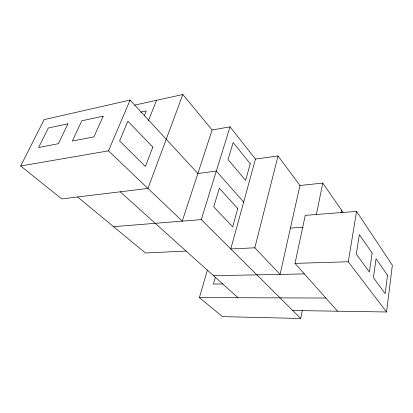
<?xml version="1.0" encoding="UTF-8"?>
<svg xmlns="http://www.w3.org/2000/svg" width="413" height="413" viewBox="0 0 413 413"><rect width="100%" height="100%" fill="white"/><g stroke="black" fill="none" stroke-linecap="round" stroke-linejoin="round"><path stroke-width="0.62" d="M292.719 310.493L386.553 311.991L392.35 265.254L356.574 211.404L305.238 215.343L295.021 263.38L337.566 311.211M386.553 311.991L348.293 261.77L356.574 211.404M341.123 212.71L341.577 210.196M207.398 270.066L199.402 297.587L222.462 316.637L300.757 318.485L302.378 310.277M316.379 214.579L322.749 183.067L299.967 185.489L278.042 155.949L255.477 159.062L230.041 126.837L212.122 129.981L182.835 94.515L134.643 105.124M299.967 185.489L280.06 274.387L254.831 247.805L230.8 248.946L255.477 159.062M254.831 247.805L278.042 155.949M215.307 277.36L213.428 284.056L222.968 283.953M300.757 318.485L201.276 219.597L230.041 126.837M212.122 129.981L182.262 221.131L108.49 150.859L20.65 165.985L44.145 119.61L130.1 100.075L197.863 173.506L216.319 171.09L243.67 202.065M182.835 94.515L147.947 188.442L61.723 198.901L20.65 165.985M148.463 120.622L156.532 100.307M144.385 115.655L146.285 110.947L140.647 112.135M108.49 150.859L130.1 100.075M113.554 226.675L201.276 219.597M290.427 228.09L303.147 227.258M186.113 251.068L145.422 252.999L77.603 196.975M295.021 263.38L348.293 261.77M213.526 275.703L304.386 273.907M199.402 297.587L325.852 298.041M120.188 191.813L238.027 297.727M322.749 183.067L343.002 212.251M387.513 275.316L385.179 293.669L373.424 277.567L376.052 258.755L387.513 275.316M372.118 253.071L369.387 272.038L356.285 254.093L359.367 234.646L372.118 253.071M237.769 208.575L232.7 226.773L213.727 206.882L219.344 188.266L237.769 208.575M250.252 163.744L245.611 180.409L228.028 159.516L233.154 142.537L250.252 163.744M152.815 147.111L145.422 166.46L119.61 140.921L127.88 121.159L152.815 147.111M103.178 116.198L93.947 136.868L72.352 141.024L81.789 120.802L103.178 116.198M67.944 123.781L58.383 143.709L38.6 147.513L48.316 128.004L67.944 123.781"/></g></svg>
